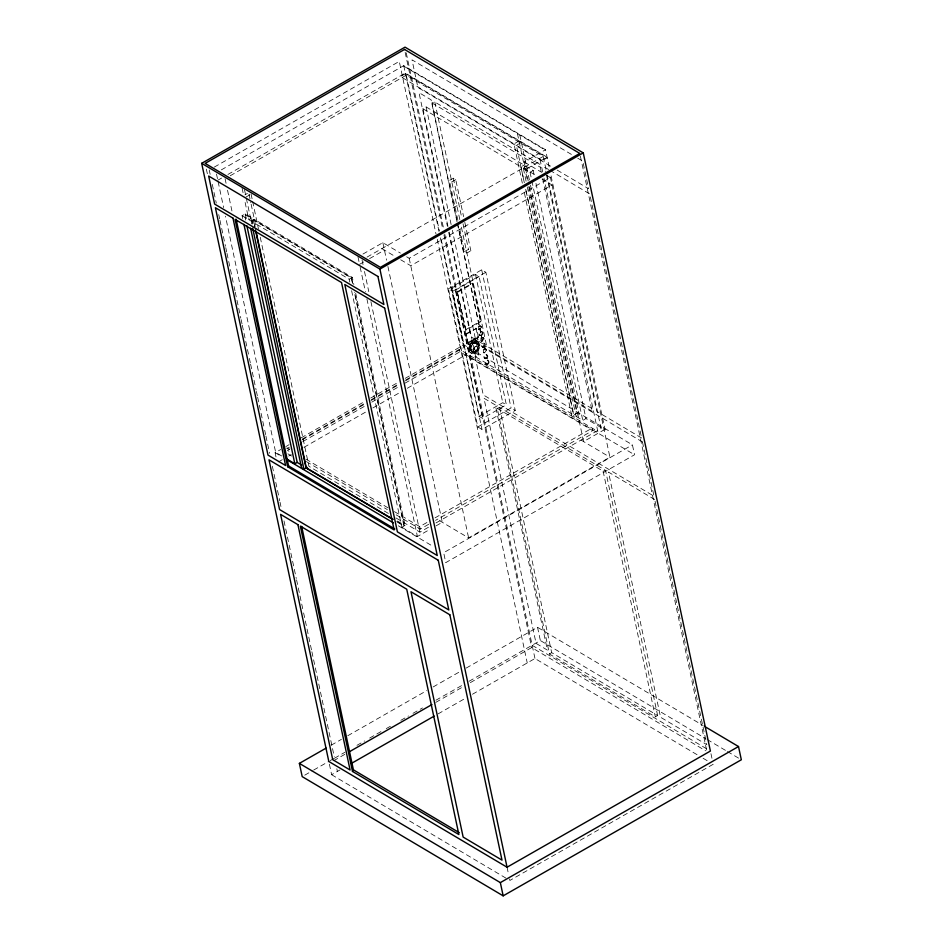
<?xml version="1.0" encoding="UTF-8"?>
<svg xmlns="http://www.w3.org/2000/svg" width="943" height="943" viewBox="0 0 943 943"><rect width="100%" height="100%" fill="white"/><g stroke="black" fill="none" stroke-linecap="round" stroke-linejoin="round"><path stroke-width="0.71" stroke-dasharray="4.71 3.54" d="M474.294 348.061A1.969 1.426 -59.3 0 1 476.969 346.529A1.969 1.426 -59.3 0 1 476.144 349.712A1.969 1.426 -59.3 0 1 474.294 348.061L475.072 346.765M477.512 343.323C472.502 339.327 466.349 349.829 472.325 352.211C477.099 353.484 481.295 345.256 476.592 342.781M476.663 342.839C472.231 341.79 468.353 348.391 471.476 351.727L470.887 351.303M541.164 171.52L540.256 167.206L541.282 165.202L434.817 102.033L431.988 102.987L457.32 222.135M457.626 223.574L483.865 347.036L592.121 411.266L593.159 409.25L486.694 346.093L460.856 224.587M471.854 351.928C476.286 352.977 480.164 346.376 477.04 343.04M549.474 654.041L551.679 652.65L657.636 715.513L655.338 716.857L549.474 654.041L497.256 408.378L499.566 407.482L605.524 470.357L657.636 715.513M214.332 167.076L399.266 61.413L435.996 234.017M221.334 169.87L403.757 65.645L545.514 149.737L549.545 168.703M217.809 180.231L221.581 178.074M227.947 174.443L405.337 73.082L547.093 157.186L525.734 169.386M230.186 175.775L407.576 74.414M244.921 194.859L247.431 193.421M246.064 196.993L249.824 194.836M447.96 226.367L422.971 108.763L426.13 106.948L533.219 170.483L534.433 176.223M242.693 218.54L242.08 215.676L245.251 213.861L251.946 217.833L253.172 223.574M251.946 217.833L248.787 219.648L244.567 199.822M251.18 221.063L254.339 219.259L352.34 277.395L353.861 284.562M457.862 220.32L449.387 180.478L453.347 178.215L455.74 179.642L463.602 216.642M519.004 141.014L513.982 143.89L522.552 184.215M455.74 179.642L451.78 181.905L449.387 180.478M521.396 142.44L516.375 145.305L524.332 182.753M362.961 254.044L382.858 242.669L400.398 253.078M528.186 180.915L524.155 161.948L545.514 149.737M422.971 108.763L520.96 166.899L524.119 165.096M367.004 257.121L544.547 155.678M526.1 181.221L523.353 168.314L526.512 166.51M359.566 264.335L364.587 261.459M369.55 258.63L384.438 250.119M523.353 168.314L530.049 172.298L533.219 170.483M242.08 215.676L349.169 279.199L352.34 277.395M406.669 256.802L409.179 258.288L550.464 177.555L609.909 457.19L468.612 537.911L439.756 520.795M464.51 251.628L468.471 249.365L470.863 250.791L466.903 253.054L464.51 251.628L459.064 226.014M448.455 288.794L481.684 269.804L485.881 272.291L515.243 410.453L482.014 429.442L477.818 426.955L448.455 288.794L452.64 291.281L482.014 429.442M451.768 288.016L475.508 274.46L479.091 276.582L506.356 404.818L482.616 418.374L479.02 416.252L451.768 288.016L455.351 290.149L482.616 418.374M452.64 291.281L485.881 272.291M455.351 290.149L479.091 276.582M457.249 291.8L472.29 283.218L472.879 283.572L480.977 321.622L465.936 330.215L457.249 291.8L465.936 330.215M457.85 292.153L472.879 283.572M465.335 329.861L480.376 321.268L480.977 321.622M465.677 333.905L476.557 328.376L478.419 337.099L468.129 342.969L465.677 333.905L468.494 344.419L473.044 342.509L472.679 340.8L468.129 342.71L469.084 344.773M466.278 334.258L476.557 328.376M275.993 456.931L275.097 452.675L280.766 449.505M285.87 446.581L289.124 444.66M301.182 437.835L364.363 401.659M370.74 398.017L398.806 381.986M405.184 378.343L463.85 344.832L632.423 444.837L634.533 454.762L445.78 562.617L443.67 552.692L632.423 444.837M467.528 342.615L478.419 337.099M473.48 339.657L478.03 337.747L478.396 339.456L474.435 341.72L473.48 339.657L474.435 341.72M468.718 343.063L472.679 340.8M474.07 340.01L478.03 337.747M302.255 439.096L364.858 403.321M371.247 399.679L398.087 384.343M405.749 379.958L459.418 349.299L597.838 431.493L543.97 178.038M468.494 344.419L473.044 342.509M473.834 341.366L478.396 339.456M286.766 448.691L289.312 447.23M302.078 439.933L365.872 403.486M370.976 400.563L399.054 384.532M405.431 380.878L464.133 347.342L440.558 236.457M290.008 448.88L287.45 450.341L289.984 451.838M302.786 441.583L365.389 405.808M371.778 402.154L399.891 386.1M404.995 383.176L459.936 351.786L592.723 430.562L435.56 520.359M469.803 350.831L470.981 350.159L470.392 349.806M480.081 344.961L478.301 345.279M278.48 461.87L282.311 459.689M288.688 456.047L291.234 454.585M303.988 447.3L366.473 411.596M372.85 407.954L400.916 391.923M407.293 388.268L465.96 354.757L634.533 454.762M449.186 232.096L475.696 356.867L478.867 355.063L452.345 230.292M479.02 416.252L502.76 402.685L506.356 404.818M477.818 426.955L511.059 407.965L515.243 410.453M527.314 186.962L576.09 416.429L579.25 414.614L576.857 413.199L571.835 416.075L523.778 189.967M576.09 416.429L582.786 420.401L585.957 418.598L605.111 429.961L550.771 174.467M351.609 290.68L401.907 527.314L405.077 525.499L355.688 293.167M394.41 511.625L419.706 526.63L427.368 522.257M435.041 517.872L592.192 428.075L592.723 430.562M396.201 514.866L420.236 529.117L429.171 524.002M395.942 517.919L419.906 532.135L428.582 527.172M436.031 522.917L601.092 428.605L547.223 175.139M401.907 527.314L417.419 536.52L429.855 529.412M436.079 525.852L442.291 522.304L387.809 265.961M604.946 429.371L583.587 441.572L529.412 186.667M331.217 745.194L341.401 739.371M347.778 735.729L426.743 690.618M433.108 686.975L459.854 671.687M466.219 668.057L537.545 627.307L703.124 725.532M304.742 775.17L312.381 770.796M313.654 770.066L328.942 761.343M330.215 760.612L334.034 758.431M334.576 758.184L344.773 752.361M356.961 745.324L364.599 740.962M369.691 738.051L381.161 731.497M386.253 728.597L391.923 725.426M400.834 720.322L408.484 715.961M412.999 713.309L422.499 707.945M435.925 700.213L463.272 684.653M469.036 681.294L540.363 640.545L705.93 738.77M333.563 760.789L345.067 754.211M435.819 702.358L462.659 687.023M470.333 682.638L531.675 647.582L705.67 750.805M329.378 764.125L331.63 774.71L339.94 769.96M438.059 713.91L466.09 697.891M472.455 694.248L534.976 658.52L698.044 755.272M713.214 764.266L509.868 880.456L509.02 876.495M497.256 408.378L603.119 471.194L605.524 470.357M483.865 347.036L486.694 346.093M571.387 154.404L412.02 59.857L417.89 87.463L551.961 167.005M577.717 158.153L582.774 161.159L588.644 188.765L557.018 169.999M403.922 66.234L545.667 150.326M548.567 169.516L544.83 167.3L545.738 171.602M549.816 170.259L589.74 193.952L641.311 436.562M431.988 102.987L540.256 167.206M524.155 161.948L541.695 172.357M546.704 175.327L550.464 177.555M523.188 167.878L535.754 175.339M542.025 179.052L552.056 185.005L410.759 265.737L400.728 259.785M381.891 248.61L395.718 256.814M480.565 325.96A2.016 1.462 -59.3 0 1 479.846 329.225A2.016 1.462 -59.3 0 1 477.853 327.645A2.016 1.462 -59.3 0 1 480.565 325.96L481.166 326.313A2.016 1.462 -59.3 0 1 480.447 329.579A2.016 1.462 -59.3 0 1 478.455 327.999A2.016 1.462 -59.3 0 1 481.166 326.313M478.278 329.26L478.879 329.614M481.661 331.653L482.262 332.007M479.645 335.142L480.246 335.508M482.957 337.488A2.016 1.462 -59.3 0 1 482.403 340.741A2.016 1.462 -59.3 0 1 480.293 339.35A2.016 1.462 -59.3 0 1 482.957 337.488L483.559 337.842A2.016 1.462 -59.3 0 1 483.005 341.095A2.016 1.462 -59.3 0 1 480.895 339.704A2.016 1.462 -59.3 0 1 483.559 337.842M480.812 340.894L481.413 341.26M484.03 343.193L484.619 343.547M641.617 438L596.707 411.36L546.044 173.041M477.736 341.861A6.566 4.75 -59.3 0 1 475.425 352.493A6.566 4.75 -59.3 0 1 468.907 347.425A6.566 4.75 -59.3 0 1 477.736 341.861L478.207 342.144A6.566 4.75 -59.3 0 1 475.909 352.776A6.566 4.75 -59.3 0 1 469.39 347.708A6.566 4.75 -59.3 0 1 478.207 342.144M476.521 343.016L477.123 343.37M482.203 346.776L482.804 347.13M485.445 349.087A2.016 1.462 -59.3 0 1 484.832 352.34A2.016 1.462 -59.3 0 1 482.769 350.902A2.016 1.462 -59.3 0 1 485.445 349.087L486.034 349.44A2.016 1.462 -59.3 0 1 485.433 352.694A2.016 1.462 -59.3 0 1 483.358 351.256A2.016 1.462 -59.3 0 1 486.034 349.44M483.252 352.47L483.853 352.823M486.505 354.78L487.107 355.134M478.867 355.063L463.355 345.857L440.086 236.41M484.655 358.352L485.244 358.705M487.708 360.568L488.309 360.921M471.641 351.81L472.761 352.423M475.696 356.867L573.698 415.003L525.534 188.411L574.228 417.49M485.904 364.151L486.505 364.505M581.041 440.063L609.909 457.19M286.92 447.854L289.454 449.363M305.886 459.111L388.092 507.876M306.416 461.599L387.349 509.609M287.91 453.819L291.635 456.035M388.375 513.428L308.939 466.302L260.268 237.33M397.533 521.031L405.077 525.499M396.744 521.479L404.288 525.958L354.592 292.189M397.769 522.363L404.04 526.088L354.356 292.33M281.651 455.964L275.674 452.416L225.471 216.23M275.097 452.675L281.379 456.4M398.382 525.817L432.342 545.973M707.191 739.524L726.157 750.769M727.418 751.524L738.793 758.266M532.17 645.295L707.875 749.532M703.101 758.266L710.692 762.769M331.63 774.71L507.334 878.959M710.963 753.681L712.095 758.974M580.405 156.29L706.932 751.559M545.997 169.386L543.239 156.42L406.28 75.157L439.332 230.693M539.985 159.32L542.803 172.38M542.696 178.698L592.121 411.266M603.119 471.194L655.338 716.857M535.966 183.39L585.957 418.598M530.049 172.298L531.581 179.465M531.876 180.903L582.786 420.401M519.817 134.99L530.178 183.72M530.485 185.158L579.25 414.614M517.424 133.576L527.479 180.867M528.693 186.608L576.857 413.199M520.96 166.899L524.308 182.671M481.684 269.804L511.059 407.965M464.816 222.324L470.863 250.791M475.508 274.46L502.76 402.685M453.347 178.215L461.811 218.069M463.025 223.75L468.471 249.365M434.817 102.033L459.842 219.754M499.566 407.482L551.679 652.65M472.29 283.218L480.376 321.268M457.025 221.853L431.081 99.817L418.998 92.65L447.383 226.167M457.331 223.279L482.957 343.877L470.887 336.71L448.597 231.907M475.967 328.023L477.818 336.745M477.429 337.394L477.795 339.103M537.545 627.307L540.363 640.545M426.13 106.948L451.131 224.552M472.078 340.447L472.443 342.156M406.256 52.902L443.54 228.312M444.754 234.064L534.976 658.52M405.148 52.325L442.738 229.173M443.964 234.925L531.675 647.582M403.757 65.645L439.014 231.495M437.304 239.345L527.243 662.941M459.418 349.299L459.936 351.786M409.179 258.288L468.612 537.911M382.858 242.669L386.583 260.197M507.051 867.218L508.737 875.163M419.706 526.63L420.236 529.117M362.041 259.95L363.267 265.714M364.493 271.478L368.784 291.635M370.929 301.713L419.906 532.135M357.986 256.885L359.307 263.085M360.179 267.211L365.389 291.693M366.91 298.896L417.419 536.52M352.765 283.584L351.55 277.843L253.549 219.707L255.082 226.874M352.222 282.287L351.303 277.985L253.313 219.849L254.834 227.015M349.169 279.199L349.782 282.075M251.086 194.117L252.311 199.881M252.618 201.319L258.429 228.677M248.999 194.14L250.838 202.78M251.144 204.218L255.871 226.426M252.382 224.021L251.156 218.293L244.461 214.32L245.675 220.049M244.473 189.543L245.793 195.755M246.359 198.407L251.793 223.939M242.092 188.128L243.4 194.329M245.251 213.861L246.771 221.027M225.082 178.687L226.308 184.451M227.522 190.215L232.119 211.81M216.501 174.031L217.55 178.993M218.116 181.669L223.632 207.59M336.828 768.769L337.394 771.421M209.228 169.999L210.148 174.314M212.293 184.38L216.277 203.075M218.729 214.58L219.648 218.894M219.955 220.332L225.471 246.217M225.778 247.655L226.697 251.97M227.004 253.408L233.746 285.045M234.053 286.483L234.972 290.798M235.278 292.236L240.795 318.121M241.102 319.559L242.021 323.873M242.327 325.311L249.07 356.949M249.376 358.387L250.296 362.701M250.602 364.139L256.119 390.025M256.425 391.463L257.345 395.777M257.651 397.215L264.394 428.853M264.7 430.291L265.62 434.605M265.926 436.043L269.604 453.3M272.362 466.243L279.717 500.757M280.024 502.195L280.943 506.509M284.008 520.901L296.267 578.424M296.573 579.862L303.316 611.5M303.622 612.938L311.591 650.328M311.897 651.766L334.27 756.746M206.364 169.127L207.59 174.879M405.502 73.672L400.48 76.548L542.225 160.64L547.258 157.776L405.502 73.672M642.454 441.949L471.724 340.659L483.252 394.905L653.994 496.195L642.454 441.949M495.287 404.948L483.959 398.229L536.084 643.397L547.4 650.116L495.287 404.948M654.701 499.519L608.483 472.101L660.583 717.269L706.802 744.687L654.701 499.519M475.225 351.68A5.033 3.642 -59.3 0 0 477.335 343.511A5.033 3.642 -59.3 0 0 470.474 347.425A5.033 3.642 -59.3 0 0 475.225 351.68M481.437 335.496A2.016 1.462 -59.3 0 0 482.557 332.254A2.016 1.462 -59.3 0 0 479.763 333.516A2.016 1.462 -59.3 0 0 481.437 335.496M484.018 347.024A2.016 1.462 -59.3 0 0 484.938 343.759A2.016 1.462 -59.3 0 0 482.179 345.244A2.016 1.462 -59.3 0 0 484.018 347.024M487.72 364.387A2.016 1.462 -59.3 0 0 488.627 361.122A2.016 1.462 -59.3 0 0 485.869 362.619A2.016 1.462 -59.3 0 0 487.72 364.387M486.458 358.611A2.016 1.462 -59.3 0 0 487.413 355.358A2.016 1.462 -59.3 0 0 484.655 356.796A2.016 1.462 -59.3 0 0 486.458 358.611M475.826 352.034A5.033 3.642 -59.3 0 0 477.924 343.865A5.033 3.642 -59.3 0 0 471.076 347.778A5.033 3.642 -59.3 0 0 475.826 352.034M480.836 335.142A2.016 1.462 -59.3 0 0 481.956 331.901A2.016 1.462 -59.3 0 0 479.162 333.162A2.016 1.462 -59.3 0 0 480.836 335.142M483.417 346.67A2.016 1.462 -59.3 0 0 484.337 343.405A2.016 1.462 -59.3 0 0 481.578 344.89A2.016 1.462 -59.3 0 0 483.417 346.67M485.857 358.257A2.016 1.462 -59.3 0 0 486.812 355.004A2.016 1.462 -59.3 0 0 484.054 356.442A2.016 1.462 -59.3 0 0 485.857 358.257M487.118 364.033A2.016 1.462 -59.3 0 0 488.026 360.768A2.016 1.462 -59.3 0 0 485.28 362.265A2.016 1.462 -59.3 0 0 487.118 364.033M474.989 351.444A5.187 3.76 -59.3 0 0 477.017 343.028A5.187 3.76 -59.3 0 0 469.979 347.213A5.187 3.76 -59.3 0 0 474.989 351.444"/><path stroke-width="1.41" d="M352.493 771.433L300.346 526.1L406.728 589.21L458.876 834.543L352.493 771.433L353.413 769.842L301.666 526.406M287.662 466.75L235.078 219.389L341.543 282.546L394.127 529.919L287.662 466.75L288.582 465.948L236.139 219.189M201.672 163.339L405.03 47.15L583.269 152.896L710.409 751.041L507.051 867.218L328.812 761.472L201.672 163.339L379.911 269.085L507.051 867.218M379.911 269.085L583.269 152.896M286.448 458.805L294.817 463.779L297.198 462.424L301.666 465.076M250.614 228.253L301.524 467.752L303.917 469.178L307.076 467.363M704.386 726.287L738.51 746.538L741.328 759.775L503.161 895.85L302.196 776.619L299.379 763.382L326.125 748.105M348.898 752.019L431.977 704.551M351.409 763.417L434.228 716.091M299.379 763.382L500.344 882.613L738.51 746.538M306.286 467.822L392.972 519.251M392.736 519.381L306.051 467.952L255.447 229.88M287.674 460.137L393.349 522.835M288.582 465.948L394.917 529.023M353.413 769.842L459.147 832.586M500.344 882.613L503.161 895.85M256.296 232.615L305.98 466.384M252.7 228.241L303.917 469.178M246.901 225.79L297.198 462.424M243.919 224.281L294.817 463.779M404.547 49.449L205.15 163.375L380.394 267.341L579.792 153.414L404.547 49.449M377.931 276.464L208.674 176.046L214.627 204.065L383.884 304.483L377.931 276.464M232.992 218.151L215.405 207.719L267.989 455.08L285.576 465.512L232.992 218.151M384.661 308.137L344.808 284.491L397.392 531.852L437.246 555.498L384.661 308.137M438.259 560.26L269.003 459.842L279.564 509.55L448.821 609.968L438.259 560.26M297.929 524.662L280.59 514.371L332.738 759.704L350.077 769.995L297.929 524.662M449.846 614.789L410.995 591.744L463.143 837.078L501.994 860.122L449.846 614.789"/></g></svg>
